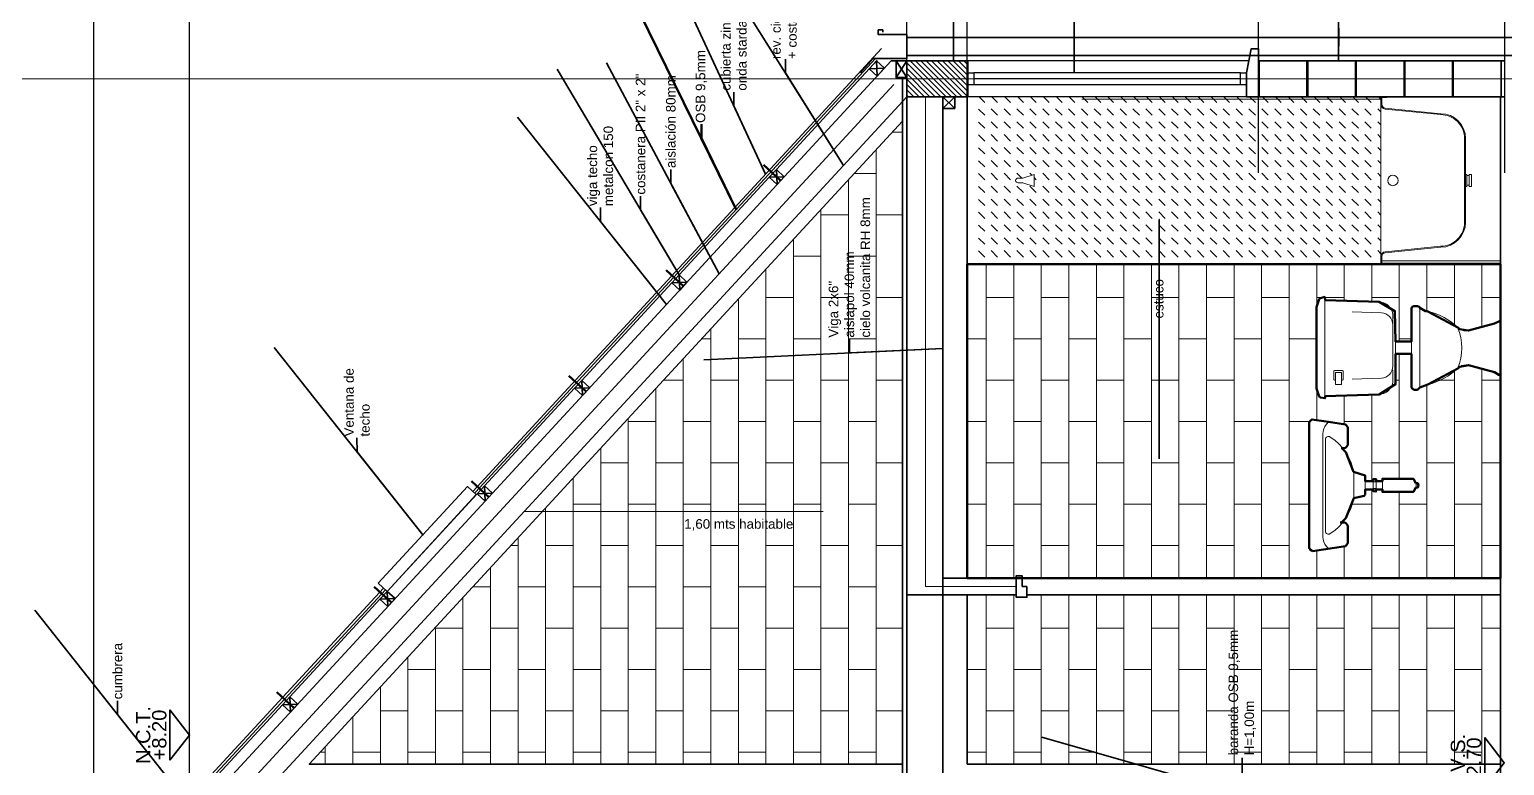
# Model space of a CAD drawing. Header units: metres. Extents: x 45 to 666, y -23 to 325.
# Drawn here: x 123.6 to 129.77, y 47.27 to 50.34 of the extents above; entities that cross this region are included whole.
import ezdxf
from ezdxf.enums import TextEntityAlignment as Align

# ---------------------------------------------------------------- set-up
doc = ezdxf.new("R2010")
doc.units = ezdxf.units.M
doc.header["$LTSCALE"] = 5
doc.header["$MEASUREMENT"] = 0
doc.linetypes.add('HIDDEN', pattern=[0.375, 0.25, -0.125])
doc.layers.get('0').update_dxf_attribs({"color": 30})
doc.layers.get('DEFPOINTS').update_dxf_attribs({"color": 210})
for name, color, linetype, lineweight in [('A-ANNO-DIMS', 3, 'Continuous', 18), ('A-ANNO-NOTE', 7, 'Continuous', 35), ('A-ANNO-SYMB', 3, 'Continuous', 18), ('A-ANNO-TEXT', 3, 'Continuous', 18), ('A-ELEV-MBE1', 7, 'Continuous', 35), ('A-ELEV-OTLN', 1, 'Continuous', 50), ('A-ELEV-PATT', 8, 'Continuous', 18), ('A-FLOR-OVHD', 3, 'HIDDEN', 18), ('A-FURN', 8, 'Continuous', 18), ('A-GLAZ-FULL', 4, 'Continuous', 25), ('A-WALL-BATT', 8, 'BATTING', 18), ('A-WALL-FULL', 7, 'Continuous', 35), ('A-WALL-FULL-EXTR', 7, 'Continuous', 35)]:
    doc.layers.add(name, color=color, linetype=linetype, lineweight=lineweight)
doc.styles.add('E-ARIAL', font='arial.ttf')
doc.styles.add('E-ROMANS', font='romans.shx', dxfattribs={"width": 0.8})
doc.linetypes.add('BATTING', pattern='A,0.0001,-0.1,[134,ltypeshp.shx,S=0.1,R=0,X=-0.1,Y=0],-0.2,[134,ltypeshp.shx,S=0.1,R=180,X=0.1,Y=0],-0.1', length=0.4001)
doc.dimstyles.new('E-0050_TICK_18', dxfattribs={"dimscale": 0.001, "dimtxt": 90, "dimasz": 90, "dimexe": 45, "dimexo": 30, "dimgap": 45, "dimtad": 0, "dimzin": 0, "dimdsep": 46, "dimtxsty": 'E-ROMANS', "dimblk": 'OBLIQUE', "dimcen": 45, "dimclrd": 256, "dimclre": 256, "dimclrt": 256, "dimadec": 0, "dimazin": 0, "dimtfac": 1, "dimtmove": 1, "dimatfit": 3, "dimldrblk": 'OPEN90', "dimfxl": 1, "dimtfill": 1, "dimtolj": 1, "dimtzin": 0, "dimarcsym": 0})
doc.dimstyles.new('E-0200_TICK_12', dxfattribs={"dimscale": 0.001, "dimtxt": 240, "dimasz": 240, "dimexe": 120, "dimexo": 80, "dimgap": 120, "dimtad": 0, "dimzin": 0, "dimdsep": 46, "dimtxsty": 'E-ROMANS', "dimblk": 'OBLIQUE', "dimcen": 120, "dimclrd": 256, "dimclre": 256, "dimclrt": 256, "dimadec": 0, "dimazin": 0, "dimtfac": 1, "dimtmove": 1, "dimatfit": 3, "dimldrblk": 'OPEN90', "dimfxl": 1, "dimtfill": 1, "dimtolj": 1, "dimtzin": 0, "dimlwd": -1, "dimarcsym": 0})
pattern_1 = [(90, (0, 0), (-0.11516106, 7e-18), []), (180, (0, 0), (-0.11516106, -0.17272), [0.11516106, -0.11516106])]

# ---------------------------------------------------------------- blocks, each defined once
blk = doc.blocks.new('TAG-LEVEL-CO')
for points in [[(0.352, 0.272), (-0.352, 0.272)], [(0.352, 0.272), (0, 0), (-0.352, 0.272)]]:
    blk.add_lwpolyline(points)
at = {"style": 'E-ARIAL'}
for tag, p in [('N.P.T.', (0, 0.486)), ('%%P0,00', (0, 0.262))]:
    blk.add_attdef(tag, text='', height=0.2, dxfattribs=at).set_placement(p, align=Align.BOTTOM_CENTER)
blk = doc.blocks.new('LO-ELEV-FR')
for p, q in [((0.0729, 0.2553), (0.0815, 0.2648)), ((0.0574, 0.2151), (0.0574, 0)), ((0.0687, 0.1925), (0.0687, 0)), ((0.0574, -0.2152), (0.0574, 0)), ((0.0687, -0.1926), (0.0687, 0)), ((0.1861, 0.0556), (0.2305, 0.0435)), ((0.1871, 0), (0.1871, 0.0448)), ((0.1871, 0), (0.1871, -0.0448)), ((0.2349, -0.0378), (0.2349, 0.0378)), ((0.2678, 0.0169), (0.2349, 0.0169)), ((0.2678, 0.0146), (0.2806, 0.0146)), ((0.3066, 0.0169), (0.2806, 0.0169)), ((0.3068, -0.0274), (0.3068, 0.0272)), ((0.4364, 0.0272), (0.3068, 0.0272)), ((0.4464, 0.0092), (0.454, 0.0092)), ((0.1861, -0.0556), (0.2305, -0.0435)), ((0.2678, -0.0171), (0.2349, -0.0171)), ((0.2678, -0.0136), (0.2806, -0.0136)), ((0.3066, -0.0171), (0.2806, -0.0171)), ((0.4364, -0.0274), (0.3068, -0.0274)), ((0.4464, -0.0093), (0.454, -0.0093)), ((0.0729, -0.2553), (0.0815, -0.2648))]:
    blk.add_line(p, q)
blk.add_lwpolyline([(0.1408, 0.1548), (0.1516, 0.1565, 0.371028), (0.1617, 0.1683), (0.1617, 0.2424, 0.371028), (0.1516, 0.2542), (0.0137, 0.275, 0.45876), (0, 0.2632), (0, 0), (0, -0.2633, 0.45876), (0.0137, -0.275), (0.1516, -0.2543, 0.371028), (0.1617, -0.2425), (0.1617, -0.1683, 0.371028), (0.1516, -0.1565), (0.1408, -0.1549)], format="xyb")
blk.add_lwpolyline([(0.2688, -0.0261), (0.2796, -0.0261, 0.414214), (0.2806, -0.0251), (0.2806, 0.025, 0.414214), (0.2796, 0.0259), (0.2688, 0.0259, 0.414214), (0.2678, 0.025), (0.2678, -0.0251, 0.414214)], format="xyb", close=True)
for centre, radius, start, end in [((0.1169, 0.2151), 0.0596, 137.65758, 180), ((0.0806, 0.1925), 0.0119, 51.1048, 180), ((-0.029, 0.0174), 0.2184, 9.39892, 57.5783), ((0.1275, 0.0448), 0.0596, 0, 7.94603), ((0.2289, 0.0378), 0.00596, 0, 74.78742), ((0.4084, -0.0001), 0.0391, 315.7069, 44.2931), ((0.441, -0.0001), 0.0159, 324.6242, 35.3758), ((-0.0291, -0.0174), 0.2186, 302.43777, 350.60488), ((0.1275, -0.0448), 0.0596, 352.05397, 0), ((0.2289, -0.0378), 0.00596, 285.21258, 0), ((0.1169, -0.2152), 0.0596, 180, 222.34242), ((0.0806, -0.1926), 0.0119, 180, 308.8952)]:
    blk.add_arc(centre, radius, start, end)
blk = doc.blocks.new('WC-ELEV-FR')
for p, q in [((-0.735, 0.2131), (-0.7527, 0.2075)), ((-0.7337, -0.2092), (-0.7337, 0.2122)), ((-0.7337, -0.202), (-0.7337, 0.205)), ((-0.7337, 0.2), (-0.5076, 0.1924)), ((-0.7687, 0), (-0.7687, 0.1702)), ((-0.6197, 0.151), (-0.4977, 0.1463)), ((-0.4412, 0.1543), (-0.4532, 0.1612)), ((-0.4497, 0.1344), (-0.4497, 0.091)), ((-0.4387, 0.15), (-0.4387, 0.0629)), ((-0.372, 0), (-0.372, 0.165)), ((-0.362, 0.175), (-0.347, 0.175)), ((-0.337, 0), (-0.337, 0.165)), ((-0.4497, -0.001), (-0.4497, 0.0964)), ((-0.4387, -0.0649), (-0.4387, 0.1177)), ((-0.1338, 0.0724), (-0.0245, 0.1016)), ((-0.0069, 0.1125), (0, 0.1125)), ((0, 0.1125), (0, -0.1125)), ((-0.7687, 0), (-0.7687, -0.1702)), ((-0.4387, 0.025), (-0.372, 0.025)), ((-0.372, 0), (-0.372, -0.165)), ((-0.337, 0), (-0.337, -0.165)), ((-0.4497, -0.001), (-0.4497, -0.0763)), ((-0.4387, -0.025), (-0.372, -0.025)), ((-0.697, -0.0978), (-0.697, -0.1318)), ((-0.694, -0.0948), (-0.66, -0.0948)), ((-0.69, -0.1048), (-0.69, -0.1508)), ((-0.688, -0.1028), (-0.666, -0.1028)), ((-0.664, -0.1048), (-0.664, -0.1508)), ((-0.657, -0.0978), (-0.657, -0.1318)), ((-0.4497, -0.1344), (-0.4497, -0.091)), ((-0.4387, -0.1519), (-0.4387, -0.0649)), ((-0.1338, -0.0724), (-0.0245, -0.1016)), ((-0.0069, -0.1125), (0, -0.1125)), ((-0.694, -0.1348), (-0.69, -0.1348)), ((-0.688, -0.1528), (-0.666, -0.1528)), ((-0.664, -0.1348), (-0.66, -0.1348)), ((-0.6197, -0.131), (-0.4977, -0.1263)), ((-0.4412, -0.1563), (-0.4532, -0.1632)), ((-0.362, -0.175), (-0.347, -0.175)), ((-0.735, -0.2101), (-0.7527, -0.2075)), ((-0.7337, -0.202), (-0.5076, -0.1943))]:
    blk.add_line(p, q)
for centre, radius, start, end in [((-0.7894, 0.1958), 0.03, 320.23772, 3.1482), ((-0.7495, 0.198), 0.01, 108.92464, 183.1482), ((-0.7347, 0.2122), 0.001, 0, 108.92464), ((-0.5097, 0.1324), 0.06, 37.54648, 88.05851), ((-0.7587, 0.1702), 0.01, 140.23772, 180), ((-0.4997, 0.0964), 0.05, 0, 87.7974), ((-0.5097, 0.1324), 0.06, 0, 37.54648), ((-0.4383, 0.1872), 0.03, 217.54648, 240.20943), ((-0.4437, 0.15), 0.005, 0, 60.20943), ((-0.362, 0.165), 0.01, 90, 180), ((-0.347, 0.165), 0.01, 0, 90), ((-0.3114, 0.186), 0.0318, 216.46258, 267.45664), ((-0.3151, 0.1042), 0.05, 76.81778, 87.45664), ((-0.3652, -0.1101), 0.2701, 45.94876, 76.81778), ((-0.3801, 0), 0.2186, 337.00873, 22.99127), ((-0.1427, 0.12), 0.05, 225.94876, 236.37108), ((-0.1454, 0.1158), 0.045, 236.37108, 284.94766), ((-0.0283, 0.1161), 0.015, 284.94766, 321.60502), ((-0.0042, 0.0969), 0.0158, 99.96566, 141.60502), ((-0.694, -0.0978), 0.003, 90, 180), ((-0.688, -0.1048), 0.002, 90, 180), ((-0.666, -0.1048), 0.002, 0, 90), ((-0.66, -0.0978), 0.003, 0, 90), ((-0.4997, -0.0763), 0.05, 272.2026, 0), ((-0.3652, 0.1101), 0.2701, 283.18222, 314.05124), ((-0.1427, -0.12), 0.05, 123.62892, 134.05124), ((-0.1454, -0.1158), 0.045, 75.05234, 123.62892), ((-0.0283, -0.1161), 0.015, 38.39498, 75.05234), ((-0.0042, -0.0969), 0.0158, 218.39498, 260.03434), ((-0.7587, -0.1702), 0.01, 180, 219.76228), ((-0.7894, -0.1958), 0.03, 356.8518, 39.76228), ((-0.694, -0.1318), 0.003, 180, 270), ((-0.688, -0.1508), 0.002, 180, 270), ((-0.666, -0.1508), 0.002, 270, 0), ((-0.66, -0.1318), 0.003, 270, 0), ((-0.5097, -0.1344), 0.06, 271.94149, 322.45352), ((-0.5097, -0.1344), 0.06, 322.45352, 0), ((-0.4383, -0.1892), 0.03, 119.79057, 142.45352), ((-0.4437, -0.1519), 0.005, 299.79057, 0), ((-0.362, -0.165), 0.01, 180, 270), ((-0.347, -0.165), 0.01, 270, 0), ((-0.3114, -0.186), 0.0318, 92.54336, 143.53742), ((-0.3151, -0.1042), 0.05, 272.54336, 283.18222), ((-0.7495, -0.198), 0.01, 176.8518, 251.07536), ((-0.7347, -0.2092), 0.001, 251.07536, 0)]:
    blk.add_arc(centre, radius, start, end)
blk = doc.blocks.new('TINA-CORTE TRANSV')
for p, q in [((-0.5, -0.6681), (-0.5, -0.0319)), ((-0.141, -0.33), (-0.131, -0.33)), ((-0.141, -0.37), (-0.131, -0.37))]:
    blk.add_line(p, q)
at = {"ltscale": 0.1}
for p, q in [((-1.9973, -0.34), (-2.0172, -0.34)), ((-1.9973, -0.36), (-2.0172, -0.36)), ((-1.9973, -0.34), (-1.95, -0.3251)), ((-1.9973, -0.36), (-1.95, -0.3749)), ((-1.95, -0.3749), (-1.95, -0.3251))]:
    blk.add_line(p, q, dxfattribs=at)
for points in [[(-0.475, -0.7), (-0.495, -0.7, -0.414214), (-0.5, -0.695), (-0.5, -0.6681, -0.385314), (-0.482, -0.6482), (-0.25, -0.625, 0.414214), (-0.15, -0.525), (-0.15, -0.175, 0.414214), (-0.25, -0.075), (-0.482, -0.0518, -0.385314), (-0.5, -0.0319), (-0.5, -0.005, -0.414214), (-0.495, 0), (-0.475, 0)], [(-0.475, -0.696), (-0.495, -0.696, -0.414214), (-0.496, -0.695), (-0.496, -0.6681, -0.385314), (-0.4816, -0.6522), (-0.2498, -0.629, 0.413646), (-0.146, -0.525), (-0.146, -0.175, 0.413646), (-0.2498, -0.071), (-0.4816, -0.0478, -0.385314), (-0.496, -0.0319), (-0.496, -0.005, -0.414214), (-0.495, -0.004), (-0.475, -0.004)]]:
    blk.add_lwpolyline(points, format="xyb")
for points in [[(-0.475, 0), (-0.475, -0.004)], [(-0.496, -0.686), (0, -0.686)], [(-0.475, -0.696), (0, -0.696)], [(-0.475, -0.696), (-0.475, -0.7)]]:
    blk.add_lwpolyline(points)
for points in [[(-0.141, -0.375), (-0.141, -0.325), (-0.146, -0.325), (-0.146, -0.375)], [(-0.121, -0.375), (-0.121, -0.325), (-0.131, -0.325), (-0.131, -0.375)]]:
    blk.add_lwpolyline(points, close=True)
blk.add_circle((-0.4495, -0.35), 0.022)
blk.add_arc((-2.0172, -0.35), 0.01, 90, 270, dxfattribs=at)
blk = doc.blocks.new('_Oblique')
at = {"color": 0, "linetype": 'ByBlock', "lineweight": -2}
blk.add_line((-0.5, -0.5), (0.5, 0.5), dxfattribs=at)
blk = doc.blocks.new('*D222')
at = {"layer": 'A-ANNO-DIMS', "lineweight": -2, "transparency": 16777216}
for p, q in [((129.8929, 51.0041), (129.9402, 51.1616)), ((129.9402, 51.1616), (130.0302, 51.1616)), ((129.7669, 49.7463), (129.7669, 51.0491)), ((130.0189, 49.7463), (130.0189, 51.0491)), ((129.7669, 51.0041), (130.0189, 51.0041))]:
    blk.add_line(p, q, dxfattribs=at)
at = {"layer": 'DEFPOINTS', "color": 0, "transparency": 16777216}
for p in [(130.0189, 51.0041), (129.7669, 49.7163), (130.0189, 49.7163)]:
    blk.add_point(p, dxfattribs=at)
at = {"layer": 'A-ANNO-DIMS', "lineweight": -2, "transparency": 16777216, "xscale": 0.09, "yscale": 0.09, "zscale": 0.09, "rotation": 180}
blk.add_blockref('_Oblique', (129.7669, 51.0041), dxfattribs=at)
at = {"layer": 'A-ANNO-DIMS', "lineweight": -2, "transparency": 16777216, "xscale": 0.09, "yscale": 0.09, "zscale": 0.09}
blk.add_blockref('_Oblique', (130.0189, 51.0041), dxfattribs=at)
at = {"layer": 'A-ANNO-DIMS', "transparency": 16777216, "insert": (130.1849, 51.1616), "char_height": 0.09, "attachment_point": 5, "style": 'E-ROMANS', "bg_fill": 3, "box_fill_scale": 1.25, "bg_fill_color": 256, "bg_fill_true_color": 13158600, "bg_fill_transparency": 0}
blk.add_mtext('\\A1;0.25', dxfattribs=at)
blk = doc.blocks.new('_Open90')
at = {"color": 0, "linetype": 'ByBlock', "lineweight": -2}
for p, q in [((0, 0), (-1, 0)), ((-0.5, 0.5), (0, 0)), ((0, 0), (-0.5, -0.5))]:
    blk.add_line(p, q, dxfattribs=at)
blk = doc.blocks.new('*D223')
at = {"layer": 'A-ANNO-DIMS', "lineweight": -2, "transparency": 16777216}
for p, q in [((128.7369, 49.7463), (128.7369, 51.0491)), ((129.7669, 49.7463), (129.7669, 51.0491)), ((128.7369, 51.0041), (129.1024, 51.0041)), ((129.7669, 51.0041), (129.4015, 51.0041))]:
    blk.add_line(p, q, dxfattribs=at)
at = {"layer": 'DEFPOINTS', "color": 0, "transparency": 16777216}
for p in [(128.7369, 51.0041), (128.7369, 49.7163), (129.7669, 49.7163)]:
    blk.add_point(p, dxfattribs=at)
at = {"layer": 'A-ANNO-DIMS', "lineweight": -2, "transparency": 16777216, "xscale": 0.09, "yscale": 0.09, "zscale": 0.09, "rotation": 180}
blk.add_blockref('_Oblique', (128.7369, 51.0041), dxfattribs=at)
at = {"layer": 'A-ANNO-DIMS', "lineweight": -2, "transparency": 16777216, "xscale": 0.09, "yscale": 0.09, "zscale": 0.09}
blk.add_blockref('_Oblique', (129.7669, 51.0041), dxfattribs=at)
at = {"layer": 'A-ANNO-DIMS', "transparency": 16777216, "insert": (129.2519, 51.0041), "char_height": 0.09, "attachment_point": 5, "style": 'E-ROMANS', "bg_fill": 3, "box_fill_scale": 1.25, "bg_fill_color": 256, "bg_fill_true_color": 13158600, "bg_fill_transparency": 0}
blk.add_mtext('\\A1;1.03', dxfattribs=at)
blk = doc.blocks.new('*D224')
at = {"layer": 'A-ANNO-DIMS', "lineweight": -2, "transparency": 16777216}
for p, q in [((127.5189, 49.7463), (127.5189, 51.0491)), ((128.7369, 49.7463), (128.7369, 51.0491)), ((127.5189, 51.0041), (127.9784, 51.0041)), ((128.7369, 51.0041), (128.2775, 51.0041))]:
    blk.add_line(p, q, dxfattribs=at)
at = {"layer": 'DEFPOINTS', "color": 0, "transparency": 16777216}
for p in [(127.5189, 51.0041), (127.5189, 49.7163), (128.7369, 49.7163)]:
    blk.add_point(p, dxfattribs=at)
at = {"layer": 'A-ANNO-DIMS', "lineweight": -2, "transparency": 16777216, "xscale": 0.09, "yscale": 0.09, "zscale": 0.09, "rotation": 180}
blk.add_blockref('_Oblique', (127.5189, 51.0041), dxfattribs=at)
at = {"layer": 'A-ANNO-DIMS', "lineweight": -2, "transparency": 16777216, "xscale": 0.09, "yscale": 0.09, "zscale": 0.09}
blk.add_blockref('_Oblique', (128.7369, 51.0041), dxfattribs=at)
at = {"layer": 'A-ANNO-DIMS', "transparency": 16777216, "insert": (128.1279, 51.0041), "char_height": 0.09, "attachment_point": 5, "style": 'E-ROMANS', "bg_fill": 3, "box_fill_scale": 1.25, "bg_fill_color": 256, "bg_fill_true_color": 13158600, "bg_fill_transparency": 0}
blk.add_mtext('\\A1;1.22', dxfattribs=at)
blk = doc.blocks.new('*D225')
at = {"layer": 'A-ANNO-DIMS', "lineweight": -2, "transparency": 16777216}
for p, q in [((127.3929, 51.0041), (127.4402, 51.1616)), ((127.4402, 51.1616), (127.5302, 51.1616)), ((127.2669, 49.7463), (127.2669, 51.0491)), ((127.5189, 49.7463), (127.5189, 51.0491)), ((127.5189, 51.0041), (127.2669, 51.0041))]:
    blk.add_line(p, q, dxfattribs=at)
at = {"layer": 'DEFPOINTS', "color": 0, "transparency": 16777216}
for p in [(127.2669, 51.0041), (127.2669, 49.7163), (127.5189, 49.7163)]:
    blk.add_point(p, dxfattribs=at)
at = {"layer": 'A-ANNO-DIMS', "lineweight": -2, "transparency": 16777216, "xscale": 0.09, "yscale": 0.09, "zscale": 0.09, "rotation": 180}
blk.add_blockref('_Oblique', (127.2669, 51.0041), dxfattribs=at)
at = {"layer": 'A-ANNO-DIMS', "lineweight": -2, "transparency": 16777216, "xscale": 0.09, "yscale": 0.09, "zscale": 0.09}
blk.add_blockref('_Oblique', (127.5189, 51.0041), dxfattribs=at)
at = {"layer": 'A-ANNO-DIMS', "transparency": 16777216, "insert": (127.6849, 51.1616), "char_height": 0.09, "attachment_point": 5, "style": 'E-ROMANS', "bg_fill": 3, "box_fill_scale": 1.25, "bg_fill_color": 256, "bg_fill_true_color": 13158600, "bg_fill_transparency": 0}
blk.add_mtext('\\A1;0.25', dxfattribs=at)
blk = doc.blocks.new('*D230')
at = {"layer": 'A-ANNO-DIMS', "lineweight": -2, "transparency": 16777216}
for p, q in [((124.2669, 46.9286), (124.2669, 51.0491)), ((127.2669, 49.7463), (127.2669, 51.0491)), ((124.2669, 51.0041), (125.6122, 51.0041)), ((127.2669, 51.0041), (125.9216, 51.0041))]:
    blk.add_line(p, q, dxfattribs=at)
at = {"layer": 'DEFPOINTS', "color": 0, "transparency": 16777216}
for p in [(124.2669, 51.0041), (127.2669, 49.7163), (124.2669, 46.8986)]:
    blk.add_point(p, dxfattribs=at)
at = {"layer": 'A-ANNO-DIMS', "lineweight": -2, "transparency": 16777216, "xscale": 0.09, "yscale": 0.09, "zscale": 0.09, "rotation": 180}
blk.add_blockref('_Oblique', (124.2669, 51.0041), dxfattribs=at)
at = {"layer": 'A-ANNO-DIMS', "lineweight": -2, "transparency": 16777216, "xscale": 0.09, "yscale": 0.09, "zscale": 0.09}
blk.add_blockref('_Oblique', (127.2669, 51.0041), dxfattribs=at)
at = {"layer": 'A-ANNO-DIMS', "transparency": 16777216, "insert": (125.7669, 51.0041), "char_height": 0.09, "attachment_point": 5, "style": 'E-ROMANS', "bg_fill": 3, "box_fill_scale": 1.25, "bg_fill_color": 256, "bg_fill_true_color": 13158600, "bg_fill_transparency": 0}
blk.add_mtext('\\A1;3.00', dxfattribs=at)
blk = doc.blocks.new('*D231')
at = {"layer": 'A-ANNO-DIMS', "lineweight": -2, "transparency": 16777216}
for p, q in [((123.8669, 46.7713), (123.8669, 51.0491)), ((124.2669, 46.9286), (124.2669, 51.0491)), ((123.8669, 51.0041), (123.9122, 51.0041)), ((124.2669, 51.0041), (124.2216, 51.0041))]:
    blk.add_line(p, q, dxfattribs=at)
at = {"layer": 'DEFPOINTS', "color": 0, "transparency": 16777216}
for p in [(123.8669, 51.0041), (124.2669, 46.8986), (123.8669, 46.7413)]:
    blk.add_point(p, dxfattribs=at)
at = {"layer": 'A-ANNO-DIMS', "lineweight": -2, "transparency": 16777216, "xscale": 0.09, "yscale": 0.09, "zscale": 0.09, "rotation": 180}
blk.add_blockref('_Oblique', (123.8669, 51.0041), dxfattribs=at)
at = {"layer": 'A-ANNO-DIMS', "lineweight": -2, "transparency": 16777216, "xscale": 0.09, "yscale": 0.09, "zscale": 0.09}
blk.add_blockref('_Oblique', (124.2669, 51.0041), dxfattribs=at)
at = {"layer": 'A-ANNO-DIMS', "transparency": 16777216, "insert": (124.0669, 51.0041), "char_height": 0.09, "attachment_point": 5, "style": 'E-ROMANS', "bg_fill": 3, "box_fill_scale": 1.25, "bg_fill_color": 256, "bg_fill_true_color": 13158600, "bg_fill_transparency": 0}
blk.add_mtext('\\A1;0.40', dxfattribs=at)

msp = doc.modelspace()

# ---------------------------------------------------------------- hatches: boundary and pattern name
at = {"layer": 'A-ELEV-PATT'}
h = msp.add_hatch(dxfattribs=at)
h.set_pattern_fill('LINE', color=256, scale=0.005, angle=495, style=0)
h.set_pattern_definition([(135, (199.7527, -76.723201), (-0.0112253202, -0.0112253202), [])])
h.paths.add_polyline_path([(127.2669, 50.1392), (127.2669, 50.0642), (127.5189, 50.0642), (127.5189, 50.1392)])
h.paths.add_polyline_path([(127.2669, 50.2142), (127.2669, 50.1392), (127.5189, 50.1392), (127.5189, 50.2142)])
h = msp.add_hatch(dxfattribs=at)
h.set_pattern_fill('DASH', color=256, scale=0.012, angle=45, style=0)
h.set_pattern_definition([(135, (25.648583, -0.338833), (-0.053881537, -1e-15), [0.0381, -0.0381])])
h.paths.add_polyline_path([(127.5669, 50.0642), (127.5669, 49.3642), (129.2489, 49.3642), (129.2489, 49.3961), (129.2489, 50.0323), (129.2489, 50.0642)])
h.paths.add_polyline_path([(127.7989, 49.7391), (127.7989, 49.6893), (127.7516, 49.7042), (127.7317, 49.7042, -1), (127.7317, 49.7242), (127.7516, 49.7242)], flags=16)
h = msp.add_hatch(dxfattribs=at)
h.set_pattern_fill('AR-BRSTD', color=256, scale=0.0017, angle=90, style=0)
h.set_pattern_definition(pattern_1)
h.paths.add_polyline_path([(127.2489, 47.2742), (127.2489, 48.3309), (125.7431, 48.3309), (124.7678, 47.2742)])
h.paths.add_polyline_path([(127.2489, 48.3309), (127.2489, 49.9621), (125.7431, 48.3309)])
h.paths.add_polyline_path([(124.7678, 47.0042), (125.7306, 45.9611), (126.2969, 45.9611), (126.2969, 47.0042)])
h.paths.add_polyline_path([(125.7306, 45.9611), (126.2969, 45.3476), (126.2969, 45.9611)])
h.paths.add_polyline_path([(126.3255, 48.3086), (126.7957, 48.3086), (126.7957, 48.2404), (126.3255, 48.2404)], flags=24)
h.paths.add_polyline_path([(126.9293, 49.0472), (126.9293, 49.6478), (127.1238, 49.6478), (127.1238, 49.0472)], flags=24)
h.paths.add_polyline_path([(126.211, 46.724), (126.211, 46.9993), (126.271, 46.9993), (126.271, 46.724)], flags=24)
h = msp.add_hatch(dxfattribs=at)
h.set_pattern_fill('AR-BRSTD', color=256, scale=0.0017, style=0)
h.set_pattern_definition([(90, (0, 0), (-0.11516106, -2e-15), []), (180, (0, 0), (-0.11516106, -0.17272), [0.11516106, -0.11516106])])
h.paths.add_polyline_path([(127.5189, 48.0522), (127.5189, 49.3642), (129.7489, 49.3642), (129.7489, 48.0522)])
h.paths.add_polyline_path([(128.9626, 48.1651), (129.1005, 48.1859), (129.1107, 48.1976), (129.1107, 48.2718), (129.1005, 48.2836), (129.0843, 48.2852), (129.1021, 48.3021), (129.1354, 48.387), (129.1794, 48.3966), (129.1838, 48.4023), (129.1838, 48.423), (129.2168, 48.423), (129.2168, 48.415), (129.2285, 48.414), (129.2285, 48.423), (129.2555, 48.423), (129.2557, 48.4127), (129.3853, 48.4127), (129.3953, 48.4308), (129.4029, 48.4308), (129.4058, 48.44), (129.4029, 48.4493), (129.3953, 48.4493), (129.3853, 48.4673), (129.2557, 48.4673), (129.2555, 48.457), (129.2295, 48.457), (129.2295, 48.4651), (129.217, 48.4658), (129.2168, 48.457), (129.1838, 48.457), (129.1826, 48.4815), (129.1351, 48.4957), (129.1021, 48.578), (129.0863, 48.5949), (129.1005, 48.5966), (129.1107, 48.6084), (129.1107, 48.6825), (129.1005, 48.6943), (129.0305, 48.7049), (128.9608, 48.7152), (128.9489, 48.7033), (128.9489, 48.1768)], flags=16)
h.paths.add_polyline_path([(129.7489, 48.9017), (129.742, 48.9017), (129.7245, 48.9126), (129.6151, 48.9418), (129.5786, 48.9358), (129.5701, 48.9288), (129.4453, 48.8613), (129.4119, 48.8492), (129.4019, 48.8392), (129.3869, 48.8392), (129.3769, 48.8492), (129.3769, 48.9892), (129.3103, 48.9892), (129.3103, 48.8623), (129.2413, 48.8199), (129.0153, 48.8122), (129.0153, 48.805), (129.0149, 48.8042), (128.9962, 48.8067), (128.9912, 48.8106), (128.9803, 48.844), (128.9803, 49.1844), (128.9912, 49.2178), (128.9962, 49.2217), (129.014, 49.2274), (129.0153, 49.2142), (129.2413, 49.2066), (129.3078, 49.1685), (129.3103, 49.0406), (129.3769, 49.0406), (129.3769, 49.1792), (129.3799, 49.1863), (129.3869, 49.1892), (129.4019, 49.1892), (129.409, 49.1863), (129.4119, 49.1813), (129.4361, 49.1684), (129.4453, 49.1671), (129.5701, 49.0996), (129.5786, 49.0926), (129.6151, 49.0866), (129.7245, 49.1158), (129.7455, 49.1267), (129.7489, 49.1267)], flags=17)
h = msp.add_hatch(dxfattribs=at)
h.set_pattern_fill('AR-BRSTD', color=256, scale=0.0017, angle=90, style=0)
h.set_pattern_definition(pattern_1)
h.paths.add_polyline_path([(127.7689, 47.9822), (127.7689, 47.9722), (127.7239, 47.9722), (127.7239, 47.9822), (127.5189, 47.9822), (127.5189, 47.2742), (129.6834, 47.2742), (129.6834, 47.3858), (129.7489, 47.3009), (129.7489, 47.9822)])
h.paths.add_polyline_path([(128.601, 47.3015), (128.601, 47.8387), (128.737, 47.8387), (128.737, 47.3015)], flags=24)

# ---------------------------------------------------------------- linework, layer by layer
at = {"layer": 'A-ANNO-SYMB', "ltscale": 2}
msp.add_lwpolyline([(134.1582, 50.1392), (122.6956, 50.1392)], dxfattribs=at)
at = {"layer": 'A-ELEV-MBE1'}
for p, q in [((127.2013, 50.2142), (127.2669, 50.2142)), ((127.5189, 48.0522), (127.5189, 50.0642)), ((129.2539, 49.3642), (127.5189, 49.3642)), ((127.5189, 47.2742), (127.5189, 47.9822)), ((127.7689, 47.9822), (129.7489, 47.9822)), ((129.7489, 47.2742), (127.5189, 47.2742))]:
    msp.add_line(p, q, dxfattribs=at)
for points in [[(127.2664, 50.3115), (131.4669, 50.3115)], [(127.1349, 50.2235), (125.4624, 48.4115), (125.459, 48.4078)], [(127.2013, 50.2142), (125.5333, 48.4073)], [(127.1423, 50.2167), (126.7211, 49.7604)], [(127.2664, 50.2365), (131.4669, 50.2365)], [(126.6906, 49.7274), (126.3142, 49.3195)], [(126.6906, 49.7274), (126.7542, 49.7299)], [(126.7211, 49.7604), (126.7237, 49.6968)], [(126.2837, 49.2865), (125.9072, 48.8787)], [(126.2837, 49.2865), (126.3472, 49.289)], [(126.3142, 49.3195), (126.3167, 49.256)], [(125.9072, 48.8787), (125.9098, 48.8151)], [(125.8767, 48.8456), (125.5002, 48.4378)], [(125.8767, 48.8456), (125.9403, 48.8481)], [(125.5002, 48.4378), (125.5028, 48.3742)], [(125.5028, 48.3742), (124.3628, 47.1392)], [(125.4697, 48.4047), (125.0933, 47.9969)], [(125.4697, 48.4047), (125.5333, 48.4073)], [(125.0859, 48.0037), (124.2942, 47.146)], [(125.0933, 47.9969), (125.0958, 47.9333)], [(125.0627, 47.9638), (124.6863, 47.556)], [(125.0627, 47.9638), (125.1263, 47.9664)], [(124.6558, 47.523), (124.3016, 47.1392)], [(124.6558, 47.523), (124.7194, 47.5255)], [(124.6863, 47.556), (124.6888, 47.4924)]]:
    msp.add_lwpolyline(points, dxfattribs=at)
at = {"layer": 'A-ELEV-OTLN'}
for p, q in [((129.0897, 48.5949), (129.0829, 48.5949)), ((129.0897, 48.2852), (129.0789, 48.2852))]:
    msp.add_line(p, q, dxfattribs=at)
for points in [[(126.7389, 49.7134), (126.6673, 49.7795)], [(126.332, 49.2725), (126.2603, 49.3387)], [(125.925, 48.8316), (125.8533, 48.8978)], [(125.518, 48.3907), (125.4464, 48.4569)], [(125.1111, 47.9498), (125.0394, 48.016)], [(124.7041, 47.509), (124.6324, 47.5751)]]:
    msp.add_lwpolyline(points, dxfattribs=at)
for points in [[(127.5189, 48.0522), (127.5189, 49.3642), (129.7489, 49.3642), (129.7489, 48.0522)], [(129.7489, 48.9017), (129.742, 48.9017), (129.7245, 48.9126), (129.6151, 48.9418), (129.5786, 48.9358), (129.5701, 48.9288), (129.4453, 48.8613), (129.4119, 48.8492), (129.4019, 48.8392), (129.3869, 48.8392), (129.3769, 48.8492), (129.3769, 48.9892), (129.3103, 48.9892), (129.3103, 48.8623), (129.2413, 48.8199), (129.0153, 48.8122), (129.0153, 48.805), (129.0149, 48.8042), (128.9962, 48.8067), (128.9912, 48.8106), (128.9803, 48.844), (128.9803, 49.1844), (128.9912, 49.2178), (128.9962, 49.2217), (129.014, 49.2274), (129.0153, 49.2142), (129.2413, 49.2066), (129.3078, 49.1685), (129.3103, 49.0406), (129.3769, 49.0406), (129.3769, 49.1792), (129.3799, 49.1863), (129.3869, 49.1892), (129.4019, 49.1892), (129.409, 49.1863), (129.4119, 49.1813), (129.4361, 49.1684), (129.4361, 49.1684), (129.4453, 49.1671), (129.5701, 49.0996), (129.5786, 49.0926), (129.6151, 49.0866), (129.7245, 49.1158), (129.7455, 49.1267), (129.7489, 49.1267)], [(128.9626, 48.1651), (129.1005, 48.1859), (129.1107, 48.1976), (129.1107, 48.2718), (129.1005, 48.2836), (129.0843, 48.2852), (129.1021, 48.3021), (129.1354, 48.387), (129.1794, 48.3966), (129.1838, 48.4023), (129.1838, 48.423), (129.2168, 48.423), (129.2168, 48.415), (129.2285, 48.414), (129.2285, 48.423), (129.2555, 48.423), (129.2557, 48.4127), (129.3853, 48.4127), (129.3953, 48.4308), (129.4029, 48.4308), (129.4058, 48.44), (129.4029, 48.4493), (129.3953, 48.4493), (129.3853, 48.4673), (129.2557, 48.4673), (129.2555, 48.457), (129.2295, 48.457), (129.2295, 48.4651), (129.217, 48.4658), (129.2168, 48.457), (129.1838, 48.457), (129.1826, 48.4815), (129.1351, 48.4957), (129.1021, 48.578), (129.0863, 48.5949), (129.1005, 48.5966), (129.1107, 48.6084), (129.1107, 48.6825), (129.1005, 48.6943), (129.0305, 48.7049), (128.9608, 48.7152), (128.9489, 48.7033), (128.9489, 48.1768)]]:
    msp.add_lwpolyline(points, close=True, dxfattribs=at)
at = {"layer": 'A-FLOR-OVHD'}
msp.add_line((129.2489, 50.0542), (127.4669, 50.0542), dxfattribs=at)
at = {"layer": 'A-FURN'}
msp.add_line((127.7489, 48.0522), (129.7489, 48.0522), dxfattribs=at)
at = {"layer": 'A-GLAZ-FULL'}
for p, q in [((128.6969, 50.2141), (127.5219, 50.2142)), ((128.6619, 50.1639), (127.5469, 50.1639)), ((128.6619, 50.1389), (127.5469, 50.1389)), ((128.6619, 50.1139), (127.5469, 50.1139)), ((128.6869, 50.0642), (127.5219, 50.0642))]:
    msp.add_line(p, q, dxfattribs=at)
for points in [[(127.5219, 50.1639), (127.5469, 50.1639), (127.5469, 50.1139), (127.5219, 50.1139)], [(128.6869, 50.1139), (128.6619, 50.1139), (128.6619, 50.1639), (128.6869, 50.1639)]]:
    msp.add_lwpolyline(points, dxfattribs=at)
at = {"layer": 'A-WALL-BATT', "ltscale": 0.018}
for p, q in [((127.3444, 48.0172), (127.3444, 50.0642)), ((127.7239, 48.0172), (127.3444, 48.0172))]:
    msp.add_line(p, q, dxfattribs=at)
msp.add_lwpolyline([(127.2118, 50.1151), (124.4649, 47.1392)], dxfattribs=at)
at = {"layer": 'A-WALL-FULL'}
msp.add_lwpolyline([(127.5189, 50.2142), (127.5189, 50.0642), (127.2669, 50.0642), (127.2669, 50.2142), (127.5189, 50.2142)], dxfattribs=at)
at = {"layer": 'A-WALL-FULL-EXTR'}
for p, q in [((127.1464, 50.3442), (127.1664, 50.3442)), ((127.1664, 50.3442), (127.1664, 50.3342)), ((127.1264, 50.2242), (127.0734, 50.1643)), ((127.5219, 50.2142), (127.5189, 50.2142)), ((127.5219, 50.2142), (127.5219, 50.0642)), ((129.7669, 50.2142), (128.7369, 50.2142)), ((128.7369, 50.2142), (128.7369, 50.0642)), ((128.7399, 50.2142), (128.7399, 50.0642)), ((128.9399, 50.2142), (128.9399, 50.0642)), ((128.9429, 50.2142), (128.9429, 50.0642)), ((129.1429, 50.2142), (129.1429, 50.0642)), ((129.1459, 50.2142), (129.1459, 50.0642)), ((129.3459, 50.2142), (129.3459, 50.0642)), ((129.3489, 50.2142), (129.3489, 50.0642)), ((129.5489, 50.2142), (129.5489, 50.0642)), ((129.5519, 50.2142), (129.5519, 50.0642)), ((129.7519, 50.2142), (129.7519, 50.0642)), ((127.5219, 50.0642), (127.5189, 50.0642)), ((129.7669, 50.0642), (128.6869, 50.0642)), ((127.4169, 48.0522), (127.7239, 48.0522)), ((127.7489, 48.0172), (127.7689, 48.0172)), ((127.4169, 47.9822), (127.7239, 47.9822))]:
    msp.add_line(p, q, dxfattribs=at)
for points in [[(127.1464, 50.3442), (127.1464, 50.3242), (127.2664, 50.3242), (127.2664, 50.2242), (127.1264, 50.2242)], [(127.1603, 50.2657), (125.4516, 48.4146)], [(127.1095, 50.1811), (127.1426, 50.1506), (127.1731, 50.1837), (127.14, 50.2142), (127.1095, 50.1811)], [(127.14, 50.2142), (127.1426, 50.1506)], [(127.1095, 50.1811), (127.1731, 50.1837)], [(127.2669, 50.0642), (124.5669, 47.1392)], [(127.2669, 47.9822), (127.2669, 50.0642)], [(127.4169, 47.2142), (127.4169, 50.0642)], [(126.6906, 49.7274), (126.7237, 49.6968), (126.7542, 49.7299), (126.7211, 49.7604), (126.6906, 49.7274)], [(126.2837, 49.2865), (126.3167, 49.256), (126.3472, 49.289), (126.3142, 49.3195), (126.2837, 49.2865)], [(125.8767, 48.8456), (125.9098, 48.8151), (125.9403, 48.8481), (125.9072, 48.8787), (125.8767, 48.8456)], [(125.4697, 48.4047), (125.5028, 48.3742), (125.5333, 48.4073), (125.5002, 48.4378), (125.4697, 48.4047)], [(127.7489, 48.0172), (127.7489, 48.0622), (127.7239, 48.0622), (127.7239, 47.9722), (127.7689, 47.9722), (127.7689, 48.0172)], [(125.0786, 48.0105), (124.8735, 47.7883), (124.2744, 47.1392)], [(125.0627, 47.9638), (125.0958, 47.9333), (125.1263, 47.9664), (125.0933, 47.9969), (125.0627, 47.9638)], [(124.6558, 47.523), (124.6888, 47.4924), (124.7194, 47.5255), (124.6863, 47.556), (124.6558, 47.523)]]:
    msp.add_lwpolyline(points, dxfattribs=at)

# ---------------------------------------------------------------- block references
at = {"layer": 'A-ANNO-NOTE'}
for p, xscale, yscale, zscale, rotation, values in [((124.2669, 47.3965), 0.2999999999999972, 0.2999999999999972, 0.2999999999999972, 90, {'%%P0,00': '+8.20', 'N.P.T.': 'N.C.T.'}), ((129.7649, 47.2802), 0.3000000000000114, 0.3000000000000114, 0.3000000000000114, 89.99999999998371, {'%%P0,00': '+2.70', 'N.P.T.': 'N.V.S.'})]:
    msp.add_blockref('TAG-LEVEL-CO', p, dxfattribs=dict(at, xscale=xscale, yscale=yscale, zscale=zscale, rotation=rotation)).add_auto_attribs(values)
at = {"layer": 'A-FURN'}
for name, p in [('TINA-CORTE TRANSV', (129.7489, 50.0642)), ('WC-ELEV-FR', (129.7489, 49.0142)), ('LO-ELEV-FR', (128.9489, 48.4401))]:
    msp.add_blockref(name, p, dxfattribs=at)

# ---------------------------------------------------------------- texts
at = {"layer": 'A-ANNO-NOTE', "char_height": 0.04, "rotation": 90, "style": 'E-ARIAL'}
for s, insert, attachment_point in [('cubierta zinc alum\\Ponda stardar', (126.5433, 50.0892), 4), ('costanera PII 2" x 2"', (126.1531, 49.6548), 4), ('aislación 80mm', (126.2797, 49.7659), 4), ('viga techo\\Pmetalcon 150', (125.9852, 49.6065), 4), ('Viga 2x6"\\Paislapol 40mm\\Pcielo volcanita RH 8mm', (127.0266, 49.0572), 4), ('estuco', (128.32, 49.302), 6), ('baranda OSB 9,5mm\\PH=1,00m', (128.669, 47.3115), 4)]:
    msp.add_mtext(s, dxfattribs=dict(at, insert=insert, attachment_point=attachment_point))
at = {"layer": 'A-ANNO-TEXT', "insert": (126.4074, 49.9545), "char_height": 0.04, "attachment_point": 4, "rotation": 90, "style": 'E-ARIAL'}
msp.add_mtext('OSB 9,5mm', dxfattribs=at)

# ---------------------------------------------------------------- leaders
at = {"layer": 'A-ANNO-NOTE', "annotation_type": 0, "has_hookline": 1, "horizontal_direction": (0, 1, 0)}
for points, hookline_direction, text_width in [([(127.4619, 50.2142), (127.462, 50.4538), (127.4619, 50.512)], 0, 0.2136), ([(129.0722, 50.213), (129.0723, 50.4273), (129.0725, 50.2746)], 0, 0.5631), ([(127.9669, 50.1639), (127.967, 50.4035), (127.967, 50.4617)], 0, 0.4197), ([(126.6757, 49.7407), (126.5434, 50.0253), (126.5433, 50.0835)], 0, 0.4446), ([(126.3142, 49.3195), (126.1532, 49.5909), (126.1532, 49.6491)], 0, 0.5008), ([(126.4813, 49.3237), (126.2798, 49.702), (126.2797, 49.7601)], 0, 0.3826), ([(126.2609, 49.1955), (125.9852, 49.5426), (125.9852, 49.6008)], 0, 0.3291), ([(128.3225, 49.5505), (128.3225, 49.3616), (128.3225, 49.3105)], 1, 0.1605), ([(128.7921, 47.113), (128.6688, 47.1482), (128.669, 47.3007)], 0, 0.5177)]:
    msp.add_leader(points, dimstyle='E-0200_TICK_12', override={"dimasz": 0.2, "dimtad": 0, "dimldrblk": 'Open90'}, dxfattribs=dict(at, hookline_direction=hookline_direction, text_width=text_width))
at = {"layer": 'A-ELEV-OTLN', "annotation_type": 0, "has_hookline": 1, "hookline_direction": 0, "text_width": 0.298, "horizontal_direction": (0, 1, 0)}
msp.add_leader([(126.5534, 49.5934), (126.4074, 49.8906), (126.4074, 49.9488)], dimstyle='E-0200_TICK_12', override={"dimasz": 0.2, "dimtad": 0, "dimldrblk": 'Open90'}, dxfattribs=at)

# ---------------------------------------------------------------- next in the draw order: dimensions: what is measured, and where the dimension line sits
at = {"layer": 'A-ANNO-DIMS'}
dim = msp.add_linear_dim(base=(130.0189, 51.0041), p1=(129.7669, 49.7163), p2=(130.0189, 49.7163), angle=0, dimstyle='E-0050_TICK_18', dxfattribs=at)
dim.commit()
dim.dimension.update_dxf_attribs({"geometry": '*D222', "text_midpoint": (130.0752, 51.1616)})

# ---------------------------------------------------------------- next in the draw order: dimensions: what is measured, and where the dimension line sits
dim = msp.add_linear_dim(base=(128.7369, 51.0041), p1=(129.7669, 49.7163), p2=(128.7369, 49.7163), angle=0, dimstyle='E-0050_TICK_18', dxfattribs=at)
dim.commit()
dim.dimension.update_dxf_attribs({"geometry": '*D223', "text_midpoint": (129.2519, 51.0041)})

# ---------------------------------------------------------------- next in the draw order: linework, layer by layer
at = {"layer": 'A-WALL-FULL-EXTR'}
msp.add_lwpolyline([(129.7489, 50.0642), (129.7489, 44.2142)], dxfattribs=at)

# ---------------------------------------------------------------- next in the draw order: dimensions: what is measured, and where the dimension line sits
at = {"layer": 'A-ANNO-DIMS'}
dim = msp.add_linear_dim(base=(127.5189, 51.0041), p1=(128.7369, 49.7163), p2=(127.5189, 49.7163), angle=0, dimstyle='E-0050_TICK_18', dxfattribs=at)
dim.commit()
dim.dimension.update_dxf_attribs({"geometry": '*D224', "text_midpoint": (128.1279, 51.0041)})

# ---------------------------------------------------------------- next in the draw order: linework, layer by layer
at = {"layer": 'A-WALL-FULL-EXTR'}
msp.add_lwpolyline([(128.7369, 50.2142), (128.7369, 50.2642), (128.7069, 50.2642), (128.6869, 50.1639), (128.6869, 50.0642)], dxfattribs=at)

# ---------------------------------------------------------------- next in the draw order: dimensions: what is measured, and where the dimension line sits
at = {"layer": 'A-ANNO-DIMS'}
dim = msp.add_linear_dim(base=(127.2669, 51.0041), p1=(127.5189, 49.7163), p2=(127.2669, 49.7163), angle=0, dimstyle='E-0050_TICK_18', dxfattribs=at)
dim.commit()
dim.dimension.update_dxf_attribs({"geometry": '*D225', "text_midpoint": (127.5752, 51.1616)})

# ---------------------------------------------------------------- next in the draw order: linework, layer by layer
at = {"layer": 'A-ELEV-MBE1'}
for p, q in [((127.4169, 50.0142), (127.4669, 50.0642)), ((127.4169, 50.0642), (127.4669, 50.0142))]:
    msp.add_line(p, q, dxfattribs=at)
at = {"layer": 'A-WALL-FULL-EXTR'}
for p, q in [((127.4169, 50.0142), (127.4169, 50.0642)), ((127.4669, 50.0142), (127.4669, 50.0642)), ((127.4669, 50.0142), (127.4169, 50.0142))]:
    msp.add_line(p, q, dxfattribs=at)

# ---------------------------------------------------------------- next in the draw order: leaders
at = {"layer": 'A-ANNO-NOTE', "annotation_type": 0, "has_hookline": 1, "hookline_direction": 0, "text_width": 0.5811, "horizontal_direction": (0, 1, 0)}
msp.add_leader([(127.4169, 49.0117), (127.0266, 48.9933), (127.0266, 49.0515)], dimstyle='E-0200_TICK_12', override={"dimasz": 0.2, "dimtad": 0, "dimldrblk": 'Open90'}, dxfattribs=at)

# ---------------------------------------------------------------- next in the draw order: dimensions: what is measured, and where the dimension line sits
at = {"layer": 'A-ANNO-DIMS'}
dim = msp.add_linear_dim(base=(124.2669, 51.0041), p1=(127.2669, 49.7163), p2=(124.2669, 46.8986), angle=0, dimstyle='E-0050_TICK_18', dxfattribs=at)
dim.commit()
dim.dimension.update_dxf_attribs({"geometry": '*D230', "text_midpoint": (125.7669, 51.0041)})

# ---------------------------------------------------------------- next in the draw order: linework, layer by layer
at = {"layer": 'A-ELEV-MBE1'}
for p in [(127.2669, 47.2742), (127.4169, 47.9822)]:
    msp.add_line(p, (127.2669, 47.9822), dxfattribs=at)
for points in [[(127.2219, 50.2142), (127.2669, 50.1442)], [(127.2219, 50.1442), (127.2669, 50.2142)], [(127.2489, 47.2742), (124.7678, 47.2742), (127.2489, 49.9621)]]:
    msp.add_lwpolyline(points, dxfattribs=at)
at = {"layer": 'A-FLOR-OVHD'}
msp.add_line((125.6669, 48.3309), (127.2489, 48.3309), dxfattribs=at)
at = {"layer": 'A-WALL-FULL-EXTR'}
for points in [[(127.2669, 50.1442), (127.2669, 50.2142), (127.2219, 50.2142), (127.2219, 50.1442), (127.2669, 50.1442)], [(127.2489, 50.1442), (127.2489, 44.1342)], [(127.2669, 50.0642), (127.2669, 44.2142)]]:
    msp.add_lwpolyline(points, dxfattribs=at)
msp.add_lwpolyline([(125.0565, 48.0308), (125.4296, 48.435), (125.4663, 48.401), (125.0933, 47.9969)], close=True, dxfattribs=at)

# ---------------------------------------------------------------- next in the draw order: texts
at = {"layer": 'A-ANNO-NOTE', "char_height": 0.04, "attachment_point": 4, "rotation": 90, "style": 'E-ARIAL'}
for s, insert in [('rev. cielo volcanita 10mm\\P+ costanera / omega ', (126.7587, 50.2214)), ('Ventana de\\Ptecho', (124.9673, 48.6439))]:
    msp.add_mtext(s, dxfattribs=dict(at, insert=insert))
at = {"layer": 'A-ANNO-NOTE', "insert": (126.3355, 48.2986), "char_height": 0.04, "attachment_point": 1, "style": 'E-ARIAL'}
msp.add_mtext('1,60 mts habitable', dxfattribs=at)

# ---------------------------------------------------------------- next in the draw order: dimensions: what is measured, and where the dimension line sits
at = {"layer": 'A-ANNO-DIMS'}
dim = msp.add_linear_dim(base=(123.8669, 51.0041), p1=(124.2669, 46.8986), p2=(123.8669, 46.7413), angle=0, dimstyle='E-0050_TICK_18', dxfattribs=at)
dim.commit()
dim.dimension.update_dxf_attribs({"geometry": '*D231', "text_midpoint": (124.0669, 51.0041)})

# ---------------------------------------------------------------- next in the draw order: leaders
at = {"layer": 'A-ANNO-NOTE'}
msp.add_leader([(127.0015, 49.7767), (126.7588, 50.1633), (126.7587, 50.2214)], dimstyle='E-0200_TICK_12', override={"dimasz": 0.2, "dimtad": 0, "dimldrblk": 'Open90'}, dxfattribs=at)
at = {"layer": 'A-ANNO-NOTE', "annotation_type": 0, "has_hookline": 1, "hookline_direction": 0, "text_width": 0.2833, "horizontal_direction": (0, 1, 0)}
msp.add_leader([(125.2431, 48.2329), (124.9674, 48.58), (124.9673, 48.6381)], dimstyle='E-0200_TICK_12', override={"dimasz": 0.2, "dimtad": 0, "dimldrblk": 'Open90'}, dxfattribs=at)

# ---------------------------------------------------------------- next in the draw order: texts
at = {"layer": 'A-ANNO-NOTE', "insert": (123.9661, 47.5456), "char_height": 0.04, "attachment_point": 4, "rotation": 90, "style": 'E-ARIAL'}
msp.add_mtext('cumbrera', dxfattribs=at)

# ---------------------------------------------------------------- next in the draw order: leaders
at = {"layer": 'A-ANNO-NOTE', "annotation_type": 0, "has_hookline": 1, "hookline_direction": 0, "text_width": 0.2315, "horizontal_direction": (0, 1, 0)}
msp.add_leader([(124.2418, 47.1346), (123.9661, 47.4817), (123.9661, 47.5399)], dimstyle='E-0200_TICK_12', override={"dimasz": 0.2, "dimtad": 0, "dimldrblk": 'Open90'}, dxfattribs=at)

doc.saveas('drawing.dxf')
